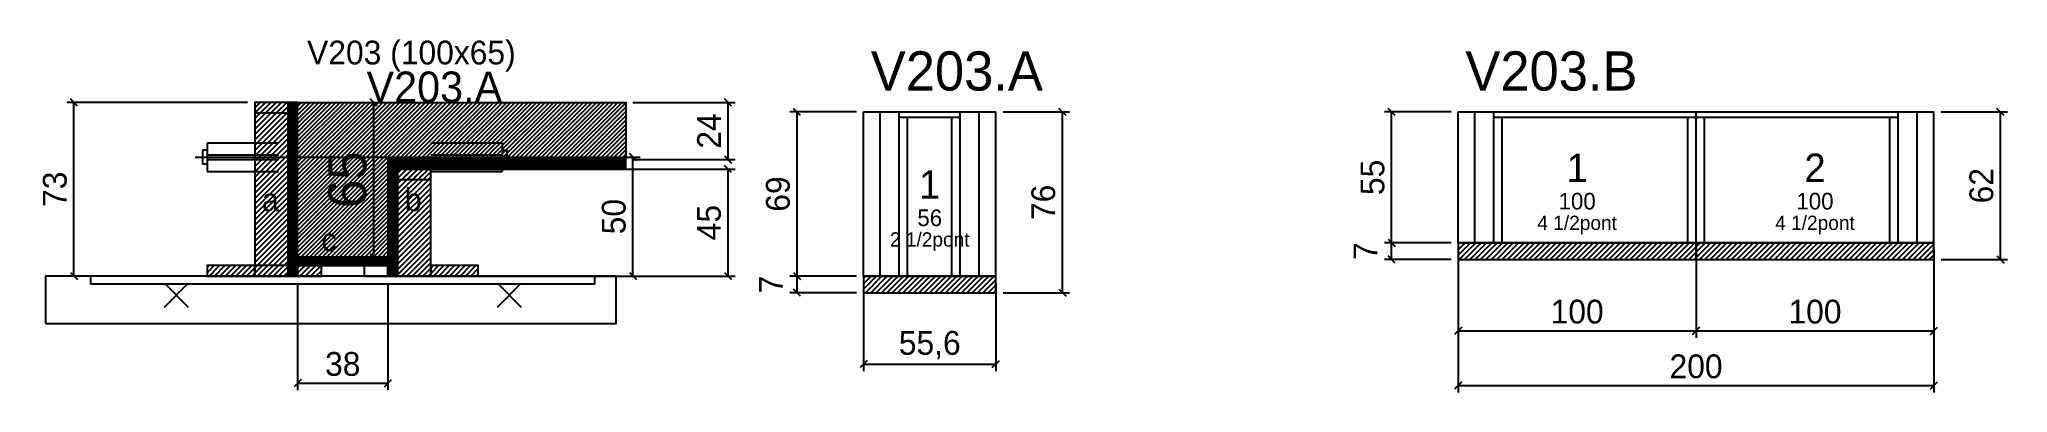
# Model space of a CAD drawing. Extents: x -69 to 759, y -118 to 31.
import ezdxf
from ezdxf.enums import TextEntityAlignment as Align

# ---------------------------------------------------------------- set-up
doc = ezdxf.new("R2010")
doc.units = 0
for name, color, linetype in [('5', 5, 'Continuous'), ('barrote', 126, 'Continuous'), ('CONCRETO', 251, 'Continuous'), ('COTA', 241, 'Continuous'), ('Cota Seção (2x)', 241, 'Continuous'), ('detalhes', 7, 'Continuous'), ('Hachura', 251, 'Continuous'), ('Madeira', 126, 'Continuous'), ('NOMENCLATURA', 7, 'Continuous'), ('Painéis', 200, 'Continuous'), ('presilha', 224, 'Continuous'), ('SARR_2.2x7', 40, 'Continuous'), ('SARR_3.5x7', 81, 'Continuous'), ('SCO-___-LAJ', 224, 'Continuous'), ('TENSOR', 224, 'Continuous'), ('texto', 7, 'Continuous'), ('Texto Seção', 7, 'Continuous')]:
    doc.layers.add(name, color=color, linetype=linetype)
doc.dimstyles.new('PAINEL', dxfattribs={"dimtxt": 10, "dimasz": 3, "dimexe": 3, "dimexo": 3, "dimgap": 3, "dimtad": 1, "dimblk": 'OBLIQUE', "dimblk1": 'OBLIQUE', "dimcen": 2.5, "dimclrd": 4, "dimclre": 4, "dimclrt": 240, "dimazin": 3, "dimtfac": 1, "dimtmove": 0, "dimatfit": 3})
doc.dimstyles.new('SECAO2X', dxfattribs={"dimtxt": 16, "dimasz": 3, "dimexe": 3, "dimexo": 3, "dimgap": 3, "dimtad": 1, "dimblk": 'OBLIQUE', "dimblk1": 'OBLIQUE', "dimcen": 2.5, "dimclrd": 4, "dimclre": 4, "dimclrt": 240, "dimazin": 3, "dimtfac": 1, "dimtmove": 0, "dimatfit": 3})

# ---------------------------------------------------------------- blocks, each defined once
blk = doc.blocks.new('_OBLIQUE')
at = {"color": 0, "linetype": 'BYBLOCK'}
blk.add_line((-0.5, -0.5), (0.5, 0.5), dxfattribs=at)

msp = doc.modelspace()

# ---------------------------------------------------------------- hatches: boundary and pattern name
at = {"layer": 'COTA'}
h = msp.add_hatch(dxfattribs=at)
h.set_pattern_fill('ANSI31', scale=0.4)
h.paths.add_polyline_path([(40, -61), (40, 4), (178, 4), (178, -20), (78, -20), (78, -61)])
h = msp.add_hatch(dxfattribs=at)
h.set_pattern_fill('ANSI31', scale=0.5)
h.paths.add_polyline_path([(528, -62), (628, -62), (628, -55), (528, -55)])
h = msp.add_hatch(dxfattribs=at)
h.set_pattern_fill('ANSI31', scale=0.5)
h.paths.add_polyline_path([(628, -62), (728, -62), (728, -55), (628, -55)])
h = msp.add_hatch(dxfattribs=at)
h.set_pattern_fill('ANSI31', scale=0.5)
h.paths.add_polyline_path([(278, -76), (333.6, -76), (333.6, -69), (278, -69)])
at = {"layer": 'Hachura'}
h = msp.add_hatch(dxfattribs=at)
h.set_pattern_fill('ANSI31', scale=0.5)
h.paths.add_polyline_path([(22, -69), (36, -69), (36, 4), (22, 4)])
h = msp.add_hatch(dxfattribs=at)
h.set_pattern_fill('ANSI31', scale=0.5)
h.paths.add_polyline_path([(22, -0.4), (36, -0.4), (36, 4), (22, 4)])
h = msp.add_hatch(dxfattribs=at)
h.set_pattern_fill('SOLID')
h.paths.add_polyline_path([(36, -69), (40, -69), (40, 4), (36, 4)])
h = msp.add_hatch(dxfattribs=at)
h.set_pattern_fill('SOLID')
h.paths.add_polyline_path([(78, -24), (178, -24), (178, -20), (78, -20)])
h = msp.add_hatch(dxfattribs=at)
h.set_pattern_fill('SOLID')
h.paths.add_polyline_path([(78, -69), (82, -69), (82, -24), (78, -24)])
h = msp.add_hatch(dxfattribs=at)
h.set_pattern_fill('ANSI31', scale=0.5)
h.paths.add_polyline_path([(82, -69), (96, -69), (96, -24), (82, -24)])
h = msp.add_hatch(dxfattribs=at)
h.set_pattern_fill('ANSI31', scale=0.5)
h.paths.add_polyline_path([(82, -28.4), (96, -28.4), (96, -24), (82, -24)])
h = msp.add_hatch(dxfattribs=at)
h.set_pattern_fill('ANSI31', scale=0.5)
h.paths.add_polyline_path([(2, -69), (22, -69), (22, -64.6), (2, -64.6)])
h = msp.add_hatch(dxfattribs=at)
h.set_pattern_fill('SOLID')
h.paths.add_polyline_path([(40, -64.6), (78, -64.6), (78, -61), (40, -61)])
h = msp.add_hatch(dxfattribs=at)
h.set_pattern_fill('ANSI31', scale=0.5)
h.paths.add_polyline_path([(40, -69), (50, -69), (50, -64.6), (40, -64.6)])
h = msp.add_hatch(dxfattribs=at)
h.set_pattern_fill('ANSI31', scale=0.5)
h.paths.add_polyline_path([(96, -69), (116, -69), (116, -64.6), (96, -64.6)])

# ---------------------------------------------------------------- linework, layer by layer
for p, q in [((0, -16), (0, -22)), ((2, -16), (0, -16)), ((2, -13), (32, -13)), ((2, -13), (2, -25)), ((96, -13), (126, -13)), ((126, -13), (126, -25)), ((126, -16), (128, -16)), ((128, -16), (128, -22)), ((2, -22), (0, -22)), ((2, -18), (32, -18)), ((2, -20), (32, -20)), ((96, -18), (126, -18)), ((96, -20), (126, -20)), ((126, -22), (128, -22)), ((2, -25), (32, -25)), ((96, -25), (126, -25))]:
    msp.add_line(p, q)
at = {"layer": 'barrote'}
msp.add_lwpolyline([(-66, -89), (174, -89), (174, -69), (-66, -69)], close=True, dxfattribs=at)
at = {"layer": 'CONCRETO'}
msp.add_lwpolyline([(40, -61), (40, 4), (178, 4), (178, -20), (78, -20), (78, -61)], close=True, dxfattribs=at)
at = {"layer": 'Madeira'}
for points in [[(22, -69), (36, -69), (36, 4), (22, 4)], [(22, -0.4), (36, -0.4), (36, 4), (22, 4)], [(82, -69), (96, -69), (96, -24), (82, -24)], [(82, -28.4), (96, -28.4), (96, -24), (82, -24)], [(2, -69), (22, -69), (22, -64.6), (2, -64.6)], [(22, -69), (36, -69), (36, -64.6), (22, -64.6)], [(40, -69), (50, -69), (50, -64.6), (40, -64.6)], [(68, -69), (78, -69), (78, -64.6), (68, -64.6)], [(96, -69), (116, -69), (116, -64.6), (96, -64.6)]]:
    msp.add_lwpolyline(points, close=True, dxfattribs=at)
at = {"layer": 'Painéis'}
for p, q in [((278, 0), (333.6, 0)), ((278, -69), (278, 0)), ((333.6, -69), (333.6, 0)), ((528, 0), (628, 0)), ((528, -55), (528, 0)), ((628, -55), (628, 0)), ((628, -55), (628, 0)), ((628, 0), (728, 0)), ((628, -55), (628, 0)), ((728, -55), (728, 0)), ((528, -55), (628, -55)), ((628, -55), (728, -55)), ((278, -69), (333.6, -69))]:
    msp.add_line(p, q, dxfattribs=at)
for points in [[(36, -69), (40, -69), (40, 4), (36, 4)], [(78, -24), (178, -24), (178, -20), (78, -20)], [(78, -69), (82, -69), (82, -24), (78, -24)], [(40, -64.6), (78, -64.6), (78, -61), (40, -61)]]:
    msp.add_lwpolyline(points, close=True, dxfattribs=at)
at = {"layer": 'presilha'}
for p, q in [((-16, -82), (-6, -72)), ((-16, -72), (-6, -82)), ((124, -82), (134, -72)), ((124, -72), (134, -82))]:
    msp.add_line(p, q, dxfattribs=at)
at = {"layer": 'SARR_2.2x7'}
for p, q in [((285, -69), (285, 0)), ((326.6, -69), (326.6, 0)), ((535, -55), (535, 0)), ((721, -55), (721, 0)), ((293, -2.2), (318.6, -2.2)), ((543, -2.2), (628, -2.2)), ((628, -2.2), (713, -2.2))]:
    msp.add_line(p, q, dxfattribs=at)
at = {"layer": 'SARR_3.5x7'}
for p, q in [((293, -69), (293, 0)), ((318.6, -69), (318.6, 0)), ((543, -55), (543, 0)), ((628, -55), (628, 0)), ((628, -55), (628, 0)), ((713, -55), (713, 0)), ((296.5, -69), (296.5, -2.2)), ((315.1, -69), (315.1, -2.2)), ((546.5, -55), (546.5, -2.2)), ((624.5, -55), (624.5, -2.2)), ((631.5, -55), (631.5, -2.2)), ((709.5, -55), (709.5, -2.2)), ((543, -55), (546.5, -55)), ((624.5, -55), (628, -55)), ((628, -55), (631.5, -55)), ((709.5, -55), (713, -55)), ((293, -69), (296.5, -69)), ((315.1, -69), (318.6, -69))]:
    msp.add_line(p, q, dxfattribs=at)
at = {"layer": 'SCO-___-LAJ'}
for points in [[(528, -62), (628, -62), (628, -55), (528, -55)], [(628, -62), (728, -62), (728, -55), (628, -55)], [(-47, -72.2), (165, -72.2), (165, -69), (-47, -69)], [(278, -76), (333.6, -76), (333.6, -69), (278, -69)]]:
    msp.add_lwpolyline(points, close=True, dxfattribs=at)
at = {"layer": 'TENSOR'}
msp.add_line((-3, -19), (176, -19), dxfattribs=at)

# ---------------------------------------------------------------- texts
at = {"layer": '5'}
for s, height, p in [('1', 12, (305.8, -30.5)), ('1', 12, (578, -23.5)), ('2', 12, (678, -23.5)), ('56', 7, (305.8, -44.5)), ('100', 7, (578, -37.5)), ('100', 7, (678, -37.5))]:
    msp.add_text(s, height=height, dxfattribs=at).set_placement(p, align=Align.MIDDLE_CENTER)
at = {"layer": 'detalhes'}
for s, p in [('b', (85, -41.7)), ('a', (25, -41.7)), ('c', (50, -58.5))]:
    msp.add_text(s, height=9.6, dxfattribs=at).set_placement(p)
at = {"layer": 'NOMENCLATURA'}
for s, p in [('V203.A', (281, 9)), ('V203.B', (531, 9))]:
    msp.add_text(s, height=16.5, dxfattribs=at).set_placement(p)
at = {"layer": 'texto', "char_height": 6, "attachment_point": 5}
for s, insert in [('4 1/2pont', (578, -47.5)), ('4 1/2pont', (678, -47.5)), ('2 1/2pont', (305.8, -54.5))]:
    msp.add_mtext(s, dxfattribs=dict(at, insert=insert))
at = {"layer": 'Texto Seção'}
for s, height, p in [('V203 (100x65)', 10, (44, 20)), ('V203.A', 13, (69, 4))]:
    msp.add_text(s, height=height, dxfattribs=at).set_placement(p)

# ---------------------------------------------------------------- dimensions: what is measured, and where the dimension line sits
at = {"layer": 'COTA'}
for base, p1, p2 in [((-54, -69), (2, -69), (22, 4)), ((221, -20), (178, -20), (178, 4)), ((250, -69), (278, -69), (278, 0)), ((361.6, -76), (333.6, -76), (333.6, 0)), ((500, -55), (528, -55), (528, 0)), ((756, -62), (728, -62), (728, 0)), ((181, -69), (96, -69), (96, -19)), ((221, -69), (96, -69), (96, -24)), ((500, -62), (528, -62), (528, -55)), ((250, -76), (278, -76), (278, -69))]:
    msp.add_linear_dim(base=base, p1=p1, p2=p2, angle=90, dimstyle='PAINEL', dxfattribs=at).render()
for base, p1, p2 in [((528, -92), (528, -55), (628, -55)), ((528, -115), (528, -55), (728, -55)), ((628, -92), (628, -55), (728, -55)), ((40, -114), (40, -69), (78, -69)), ((278, -106), (278, -69), (333.6, -69))]:
    msp.add_linear_dim(base=base, p1=p1, p2=p2, dimstyle='PAINEL', dxfattribs=at).render()
at = {"layer": 'Cota Seção (2x)'}
msp.add_linear_dim(base=(72, -61), p1=(40, -61), p2=(40, 4), angle=90, dimstyle='SECAO2X', dxfattribs=at).render()

doc.saveas('drawing.dxf')
